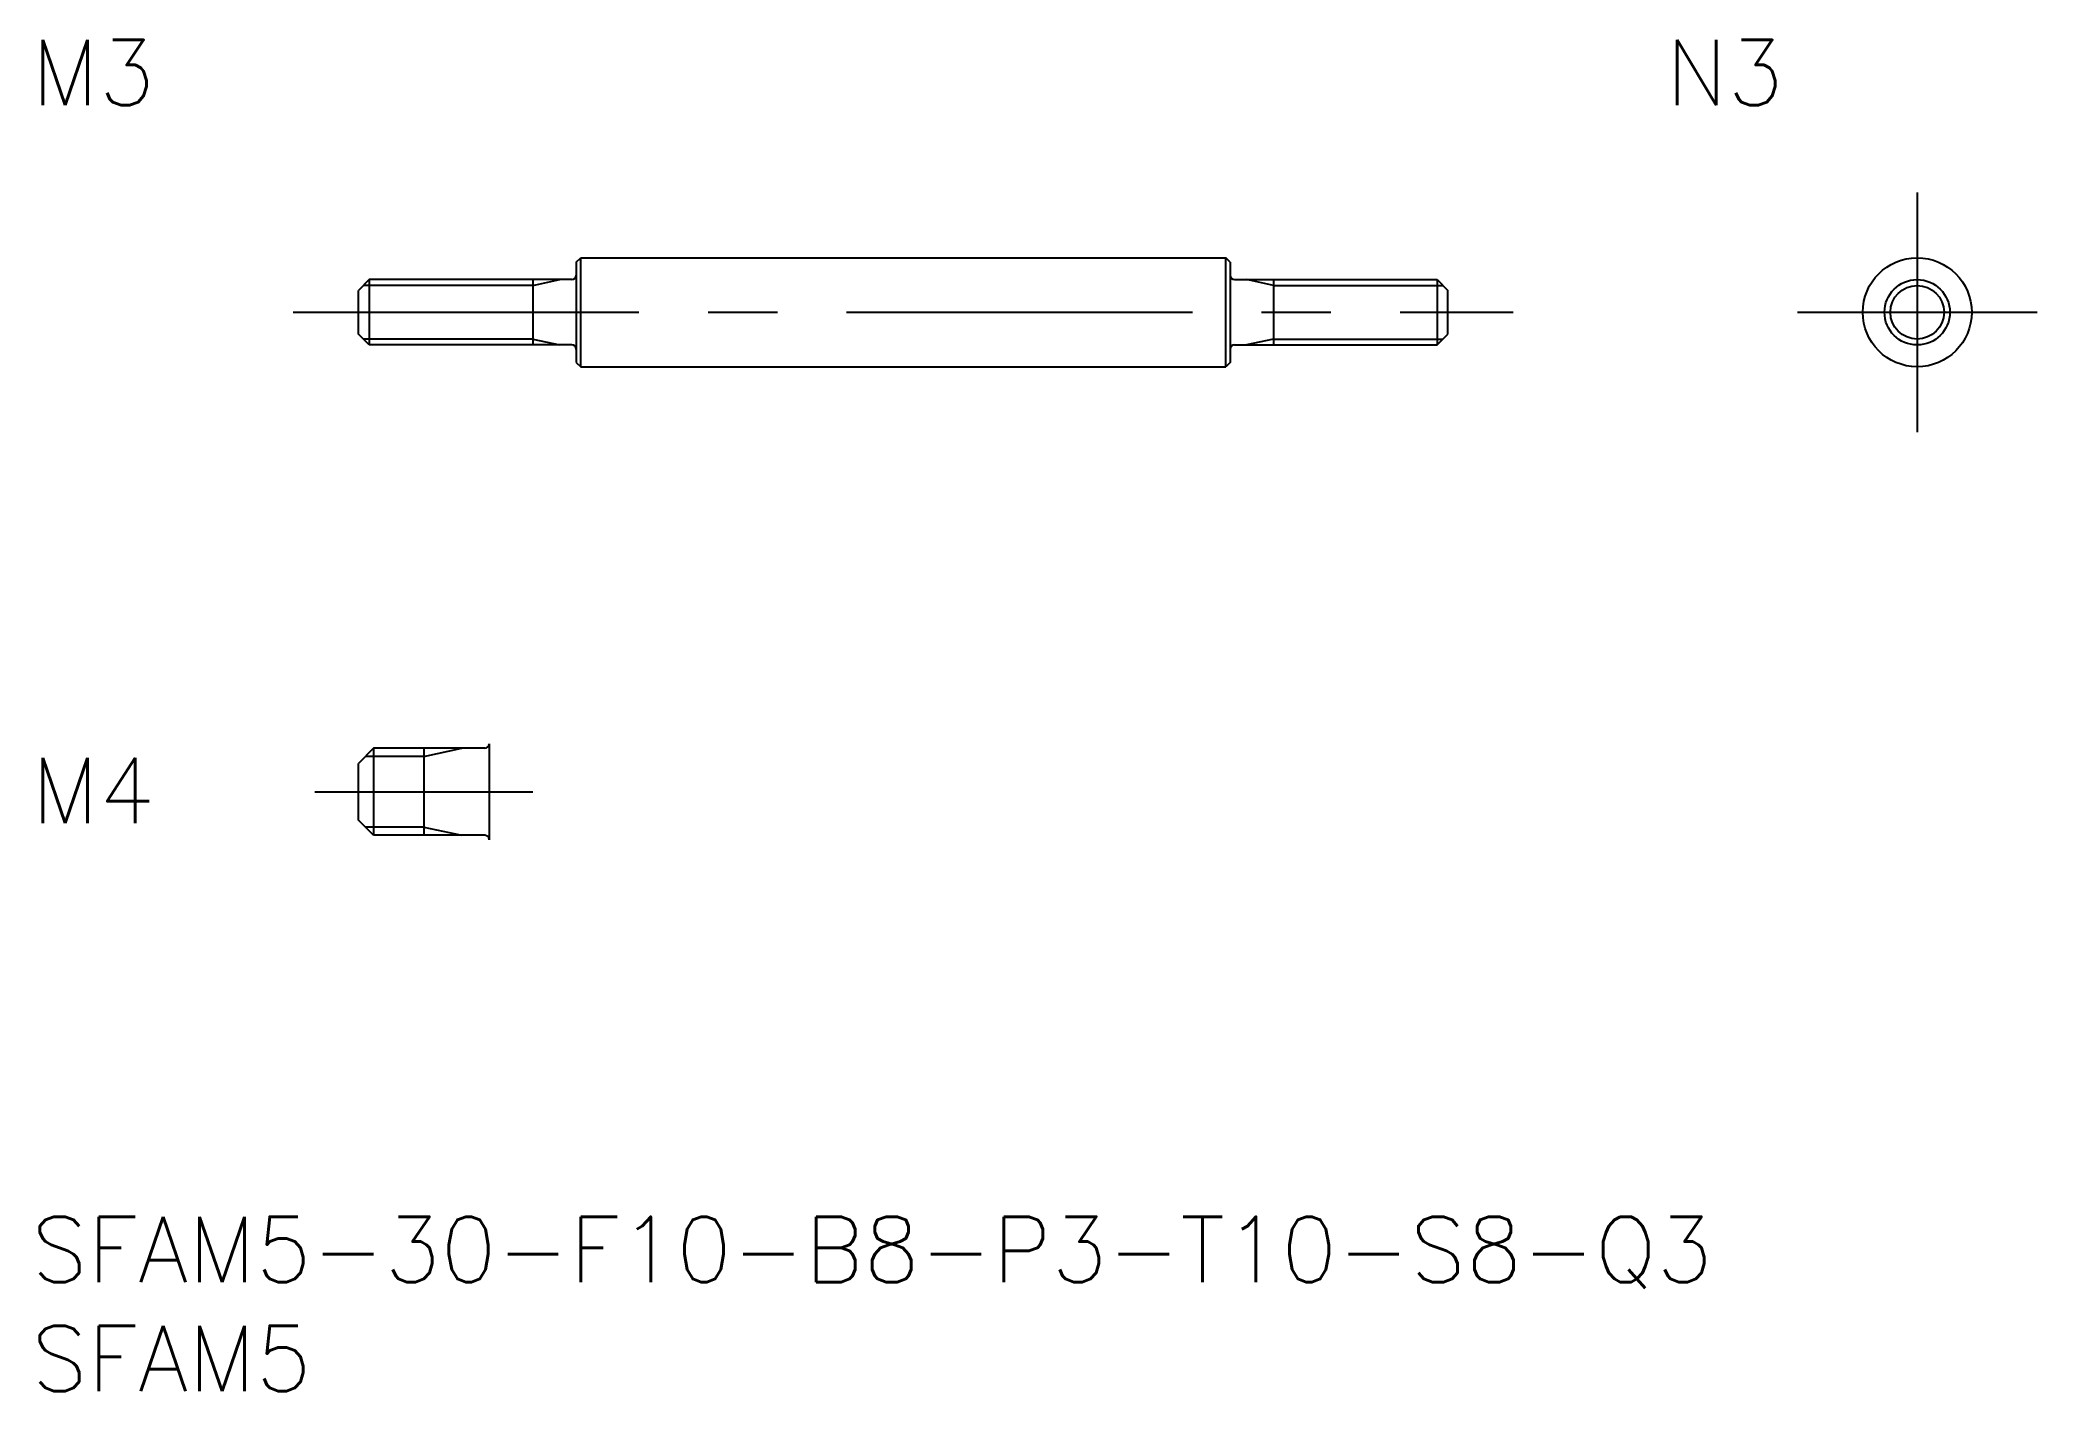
# Model space of a CAD drawing. Extents: x 0.4 to 92, y -8 to 54.
import ezdxf

# ---------------------------------------------------------------- set-up
doc = ezdxf.new("R2010")
doc.units = 0
doc.header["$LTSCALE"] = 0.5
doc.linetypes.add('CENTER', pattern=[50.8, 31.75, -6.35, 6.35, -6.35])
for name, color, linetype in [('MSM_CENTER', 1, 'CENTER'), ('MSM_CONTINUOUS', 7, 'CONTINUOUS'), ('MSM_NARROW', 5, 'CONTINUOUS'), ('MSM_PART_NUMBER', 7, 'CONTINUOUS')]:
    doc.layers.add(name, color=color, linetype=linetype)
doc.styles.get("Standard").update_dxf_attribs({"font": 'txt.shx', "height": 1, "bigfont": 'bigfont.shx'})

# ---------------------------------------------------------------- blocks, each defined once
blk = doc.blocks.new('*U8')
at = {"layer": 'MSM_PART_NUMBER'}
blk.add_text('SFAM5-30-F10-B8-P3-T10-S8-Q3', height=3, dxfattribs=at).set_placement((0, -3))
blk = doc.blocks.new('*U9')
at = {"layer": 'MSM_PART_NUMBER'}
blk.add_text('SFAM5', height=3, dxfattribs=at).set_placement((0, -8))
blk = doc.blocks.new('*U10')
at = {"layer": 'MSM_PART_NUMBER'}
blk.add_text('M4', height=3, dxfattribs=at).set_placement((0, 18.061))
blk = doc.blocks.new('*U11')
at = {"layer": 'MSM_PART_NUMBER'}
blk.add_text('M3', height=3, dxfattribs=at).set_placement((0, 50.997))
blk = doc.blocks.new('*U12')
at = {"layer": 'MSM_PART_NUMBER'}
blk.add_text('N3', height=3, dxfattribs=at).set_placement((75, 50.997))

msp = doc.modelspace()

# ---------------------------------------------------------------- linework, layer by layer
at = {"layer": 'MSM_CENTER'}
for p, q in [((86.534, 47), (86.534, 36)), ((12, 41.5), (68, 41.5)), ((81.034, 41.5), (92.034, 41.5)), ((13, 19.5), (23, 19.5))]:
    msp.add_line(p, q, dxfattribs=at)
at = {"layer": 'MSM_CONTINUOUS'}
for p, q in [((25, 43.8), (25.2, 44)), ((25.2, 44), (54.8, 44)), ((25.2, 39), (25.2, 44)), ((54.8, 39), (54.8, 44)), ((55, 43.8), (54.8, 44)), ((25, 43.8), (25, 39.2)), ((55, 43.8), (55, 39.2)), ((15.5, 43), (15, 42.5)), ((15, 40.5), (15, 42.5)), ((24.8, 43), (15.5, 43)), ((15.5, 43), (15.5, 40)), ((23, 43), (23, 40)), ((55.2, 43), (64.5, 43)), ((57, 43), (57, 40)), ((64.5, 43), (65, 42.5)), ((64.5, 43), (64.5, 40)), ((65, 40.5), (65, 42.5)), ((15.5, 40), (15, 40.5)), ((64.5, 40), (65, 40.5)), ((24.8, 40), (15.5, 40)), ((55.2, 40), (64.5, 40)), ((25, 39.2), (25.2, 39)), ((25.2, 39), (54.8, 39)), ((55, 39.2), (54.8, 39)), ((15.7, 21.5), (15, 20.8)), ((20.8, 21.5), (15.7, 21.5)), ((15.7, 21.5), (15.7, 17.5)), ((18, 21.5), (18, 17.5)), ((21, 21.7), (21, 17.3)), ((15, 18.2), (15, 20.8)), ((15.7, 17.5), (15, 18.2)), ((20.8, 17.5), (15.7, 17.5))]:
    msp.add_line(p, q, dxfattribs=at)
for radius in [2.5, 1.5]:
    msp.add_circle((86.534, 41.5), radius, dxfattribs=at)
for centre, start, end in [((24.8, 43.2), 270, 0), ((55.2, 43.2), 180, 270), ((24.8, 39.8), 0, 90), ((55.2, 39.8), 90, 180), ((20.8, 21.7), 270, 0), ((20.8, 17.3), 0, 90)]:
    msp.add_arc(centre, 0.2, start, end, dxfattribs=at)
at = {"layer": 'MSM_NARROW'}
for p, q in [((23, 42.73), (15.229, 42.73)), ((23, 42.73), (24.25, 43)), ((57, 42.73), (55.75, 43)), ((57, 42.73), (64.77, 42.73)), ((23, 40.271), (15.229, 40.271)), ((23, 40.271), (24.25, 40)), ((57, 40.271), (55.75, 40)), ((57, 40.271), (64.77, 40.271)), ((18, 21.121), (15.321, 21.121)), ((18, 21.121), (19.75, 21.5)), ((18, 17.879), (15.321, 17.879)), ((18, 17.879), (19.75, 17.5))]:
    msp.add_line(p, q, dxfattribs=at)
msp.add_circle((86.534, 41.5), 1.23, dxfattribs=at)

# ---------------------------------------------------------------- block references
at = {"layer": 'MSM_CONTINUOUS'}
for name in ['*U11', '*U12', '*U10', '*U8', '*U9']:
    msp.add_blockref(name, (0, 0), dxfattribs=at)

doc.saveas('drawing.dxf')
